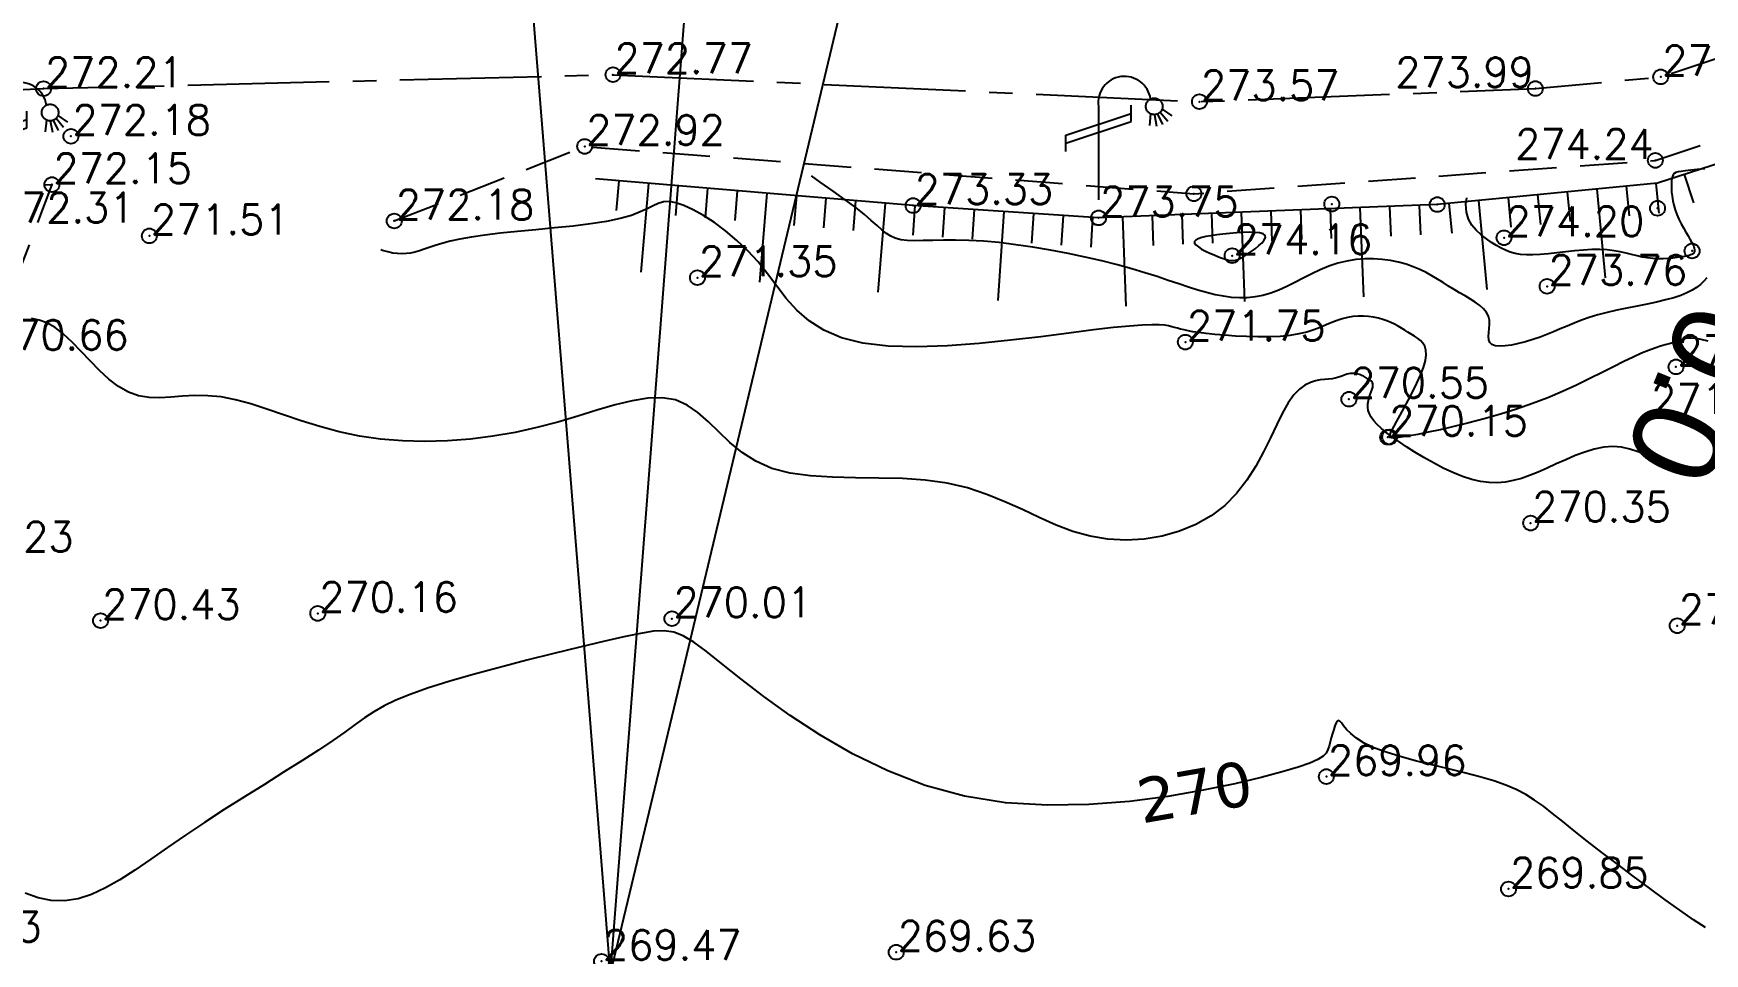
# Model space of a CAD drawing. Header units: millimetres. Extents: x 524954 to 526204, y 9523489 to 9524010.
# Drawn here: x 525125.6 to 525181.8, y 9523692.5 to 9523723.5 of the extents above; entities that cross this region are included whole.
import ezdxf
from ezdxf.enums import TextEntityAlignment as Align

# ---------------------------------------------------------------- set-up
doc = ezdxf.new("R2010")
doc.units = ezdxf.units.MM
doc.header["$PDMODE"] = 32
doc.header["$PDSIZE"] = 0.5
doc.linetypes.add('AXES2', pattern=[28.575, 19.05, -3.175, 3.175, -3.175])
doc.linetypes.add('CACHE2', pattern=[4.7625, 3.175, -1.5875])
for name, color, linetype in [('Axe_Piste', 3, 'AXES2'), ('Borde_Piste', 7, 'CACHE2'), ('CN_01_00', 3, 'Continuous'), ('CN_02_00', 4, 'Continuous'), ('CN_10_00', 1, 'Continuous'), ('Cotation Courbes de niveau', 7, 'Continuous'), ('Haut_Talus', 30, 'Continuous'), ('Route - Axe Route de la corniche 1 - Textes - Arcs', 5, 'Continuous'), ('Route - Route de la corniche de Brazzaville - Textes - Tabulations', 1, 'Continuous'), ('Réseau_Electrique', 1, 'CACHE2'), ('Talus', 2, 'Continuous'), ('TopoAlt', 3, 'Continuous'), ('TOPOJIS', 7, 'Continuous')]:
    doc.layers.add(name, color=color, linetype=linetype)
doc.styles.add('Affichages route', font='arial.ttf', dxfattribs={"height": 0.5})
doc.styles.add('Simplex 1.0', font='Simplex.shx', dxfattribs={"width": 0.99, "height": 1})
doc.styles.add('Verdana 1.0', font='verdana.ttf', dxfattribs={"width": 0.99, "height": 1})

# ---------------------------------------------------------------- blocks, each defined once
blk = doc.blocks.new('TCPOINT M')
at = {"color": 0}
blk.add_point((0, 0), dxfattribs=at)
at = {"layer": 'TopoAlt', "style": 'Simplex 1.0', "width": 0.99}
blk.add_attdef('ALT', (0.15, 0.15), '', height=1, dxfattribs=at)
blk = doc.blocks.new('l014')
at = {"color": 0}
blk.add_line((0, 3.777478), (0, 0.25), dxfattribs=at)
for points in [[(-1.096503, 2.511196), (-1.096503, 2.78678), (1.096503, 3.515838), (1.096503, 3.791422)], [(-1.096503, 2.235612), (-1.096503, 2.511196), (1.096503, 3.240254), (1.096503, 3.515838)], [(1.751571, 3.499221), (1.711147, 3.102434)], [(1.881771, 3.470574), (1.952051, 3.086485)], [(1.982361, 3.491933), (2.1506, 3.141531)], [(2.076053, 3.555828), (2.327604, 3.258737)], [(2.13811, 3.655671), (2.462092, 3.43139)]]:
    blk.add_lwpolyline(points, dxfattribs=at)
for centre, radius in [((1.875, 3.75), 0.279508), ((0, 0), 0.25)]:
    blk.add_circle(centre, radius, dxfattribs=at)
blk.add_arc((0.875, 3.875), 0.883883, 8.130102, 188.130102, dxfattribs=at)

msp = doc.modelspace()

# ---------------------------------------------------------------- linework, layer by layer
at = {"layer": 'Axe_Piste', "ltscale": 0.25, "flags": 128}
msp.add_lwpolyline([(525066.696, 9523724.397), (525085.951, 9523722.773), (525106.549, 9523720.679), (525125.937, 9523721.609), (525145.104, 9523722.079), (525164.844, 9523721.17), (525176.151, 9523721.612), (525180.37, 9523722.005), (525195.763, 9523727.11), (525207.279, 9523734.847)], dxfattribs=at)
at = {"layer": 'Borde_Piste', "ltscale": 0.5, "flags": 128}
for points in [[(525180.187, 9523719.196), (525189.389, 9523722.258), (525194.862, 9523724.003)], [(525066.653, 9523721.088), (525085.107, 9523719.34), (525106.444, 9523717.48), (525126.219, 9523718.382), (525126.219, 9523718.382), (525124.084, 9523712.777), (525115.285, 9523704.909)], [(525137.742, 9523717.159), (525144.153, 9523719.665), (525164.657, 9523718.075), (525180.187, 9523719.196)]]:
    msp.add_lwpolyline(points, dxfattribs=at)
at = {"layer": 'CN_01_00', "flags": 128}
for points, elevation in [([(525181.921, 9523715.251), (525181.823, 9523715.134), (525181.71, 9523715.024), (525181.58, 9523714.922), (525181.429, 9523714.826), (525181.252, 9523714.737), (525181.046, 9523714.653), (525180.808, 9523714.575), (525180.534, 9523714.501), (525180.232, 9523714.431), (525179.909, 9523714.362), (525179.572, 9523714.294), (525179.231, 9523714.225), (525178.892, 9523714.154), (525178.563, 9523714.078), (525178.253, 9523713.998), (525177.966, 9523713.911), (525177.702, 9523713.819), (525177.454, 9523713.724), (525177.218, 9523713.626), (525176.991, 9523713.529), (525176.766, 9523713.433), (525176.539, 9523713.339), (525176.307, 9523713.251), (525176.065, 9523713.168), (525175.82, 9523713.095), (525175.579, 9523713.033), (525175.349, 9523712.986), (525175.137, 9523712.957), (525174.95, 9523712.948), (525174.797, 9523712.963), (525174.683, 9523713.003), (525174.614, 9523713.072), (525174.582, 9523713.165), (525174.576, 9523713.277), (525174.586, 9523713.403), (525174.601, 9523713.539), (525174.61, 9523713.681), (525174.604, 9523713.822), (525174.571, 9523713.958), (525174.503, 9523714.085), (525174.404, 9523714.205), (525174.277, 9523714.319), (525174.129, 9523714.428), (525173.963, 9523714.534), (525173.785, 9523714.64), (525173.601, 9523714.746), (525173.415, 9523714.856), (525173.23, 9523714.969), (525173.046, 9523715.084), (525172.86, 9523715.2), (525172.67, 9523715.313), (525172.471, 9523715.422), (525172.263, 9523715.524), (525172.041, 9523715.618), (525171.804, 9523715.701), (525171.549, 9523715.771), (525171.28, 9523715.826), (525170.997, 9523715.864), (525170.705, 9523715.883), (525170.407, 9523715.882), (525170.104, 9523715.859), (525169.801, 9523715.811), (525169.5, 9523715.737), (525169.203, 9523715.637), (525168.91, 9523715.515), (525168.623, 9523715.379), (525168.339, 9523715.236), (525168.06, 9523715.093), (525167.784, 9523714.956), (525167.513, 9523714.833), (525167.245, 9523714.73), (525166.98, 9523714.654), (525166.717, 9523714.602), (525166.454, 9523714.575), (525166.189, 9523714.571), (525165.922, 9523714.588), (525165.649, 9523714.624), (525165.37, 9523714.678), (525165.083, 9523714.749), (525164.786, 9523714.835), (525164.475, 9523714.933), (525164.146, 9523715.043), (525163.794, 9523715.161), (525163.416, 9523715.286), (525163.007, 9523715.415), (525162.564, 9523715.548), (525162.081, 9523715.681), (525161.557, 9523715.813), (525161, 9523715.941), (525160.421, 9523716.062), (525159.831, 9523716.174), (525159.241, 9523716.275), (525158.66, 9523716.36), (525158.1, 9523716.429), (525157.572, 9523716.477), (525157.084, 9523716.504), (525156.638, 9523716.515), (525156.232, 9523716.513), (525155.866, 9523716.506), (525155.54, 9523716.499), (525155.252, 9523716.496), (525155.001, 9523716.505), (525154.788, 9523716.529), (525154.608, 9523716.575), (525154.452, 9523716.644), (525154.306, 9523716.737), (525154.158, 9523716.856), (525153.993, 9523717.001), (525153.8, 9523717.175), (525153.565, 9523717.377), (525153.275, 9523717.61), (525152.922, 9523717.873), (525152.519, 9523718.161), (525152.082, 9523718.468), (525151.788, 9523718.676)], 273), ([(525181.993, 9523708.679), (525181.671, 9523708.706), (525181.352, 9523708.753), (525181.041, 9523708.823), (525180.743, 9523708.92), (525180.454, 9523709.035), (525180.172, 9523709.16), (525179.894, 9523709.283), (525179.616, 9523709.396), (525179.336, 9523709.489), (525179.05, 9523709.551), (525178.755, 9523709.574), (525178.45, 9523709.55), (525178.135, 9523709.486), (525177.815, 9523709.388), (525177.493, 9523709.267), (525177.171, 9523709.13), (525176.854, 9523708.985), (525176.544, 9523708.843), (525176.244, 9523708.71), (525175.957, 9523708.594), (525175.68, 9523708.498), (525175.408, 9523708.425), (525175.14, 9523708.376), (525174.869, 9523708.353), (525174.593, 9523708.359), (525174.309, 9523708.396), (525174.011, 9523708.465), (525173.698, 9523708.567), (525173.375, 9523708.697), (525173.047, 9523708.85), (525172.721, 9523709.019), (525172.402, 9523709.199), (525172.097, 9523709.383), (525171.813, 9523709.565), (525171.554, 9523709.739), (525171.325, 9523709.9), (525171.128, 9523710.049), (525170.96, 9523710.188), (525170.821, 9523710.318), (525170.71, 9523710.441), (525170.624, 9523710.559), (525170.564, 9523710.674), (525170.527, 9523710.787), (525170.513, 9523710.9), (525170.517, 9523711.012), (525170.534, 9523711.12), (525170.561, 9523711.225), (525170.593, 9523711.323), (525170.626, 9523711.414), (525170.655, 9523711.496), (525170.675, 9523711.567), (525170.683, 9523711.627), (525170.681, 9523711.676), (525170.669, 9523711.717), (525170.649, 9523711.75), (525170.623, 9523711.777), (525170.593, 9523711.801), (525170.56, 9523711.822), (525170.526, 9523711.842), (525170.492, 9523711.863), (525170.458, 9523711.884), (525170.424, 9523711.905), (525170.389, 9523711.926), (525170.353, 9523711.946), (525170.314, 9523711.965), (525170.274, 9523711.982), (525170.23, 9523711.998), (525170.183, 9523712.01), (525170.134, 9523712.02), (525170.082, 9523712.027), (525170.028, 9523712.031), (525169.974, 9523712.031), (525169.918, 9523712.026), (525169.862, 9523712.018), (525169.807, 9523712.004), (525169.752, 9523711.986), (525169.696, 9523711.964), (525169.635, 9523711.939), (525169.569, 9523711.914), (525169.494, 9523711.89), (525169.407, 9523711.867), (525169.308, 9523711.848), (525169.192, 9523711.834), (525169.059, 9523711.825), (525168.911, 9523711.811), (525168.749, 9523711.782), (525168.577, 9523711.728), (525168.397, 9523711.638), (525168.211, 9523711.501), (525168.021, 9523711.306), (525167.832, 9523711.043), (525167.642, 9523710.707), (525167.446, 9523710.308), (525167.237, 9523709.866), (525167.005, 9523709.396), (525166.743, 9523708.916), (525166.442, 9523708.444), (525166.096, 9523707.997), (525165.695, 9523707.592), (525165.236, 9523707.243), (525164.725, 9523706.954), (525164.172, 9523706.727), (525163.589, 9523706.563), (525162.987, 9523706.462), (525162.375, 9523706.426), (525161.764, 9523706.457), (525161.164, 9523706.555), (525160.584, 9523706.719), (525160.017, 9523706.933), (525159.453, 9523707.183), (525158.883, 9523707.449), (525158.297, 9523707.715), (525157.687, 9523707.964), (525157.042, 9523708.178), (525156.354, 9523708.341), (525155.617, 9523708.441), (525154.844, 9523708.492), (525154.053, 9523708.512), (525153.262, 9523708.522), (525152.488, 9523708.54), (525151.75, 9523708.586), (525151.064, 9523708.679), (525150.448, 9523708.838), (525149.914, 9523709.076), (525149.451, 9523709.375), (525149.042, 9523709.713), (525148.669, 9523710.065), (525148.316, 9523710.407), (525147.966, 9523710.715), (525147.601, 9523710.967), (525147.205, 9523711.138), (525146.763, 9523711.211), (525146.275, 9523711.196), (525145.745, 9523711.11), (525145.174, 9523710.97), (525144.566, 9523710.793), (525143.923, 9523710.596), (525143.248, 9523710.395), (525142.544, 9523710.207), (525141.814, 9523710.047), (525141.065, 9523709.919), (525140.304, 9523709.825), (525139.538, 9523709.766), (525138.775, 9523709.745), (525138.021, 9523709.763), (525137.283, 9523709.822), (525136.57, 9523709.923), (525135.887, 9523710.067), (525135.234, 9523710.242), (525134.61, 9523710.436), (525134.016, 9523710.636), (525133.451, 9523710.83), (525132.914, 9523711.003), (525132.404, 9523711.144), (525131.921, 9523711.24), (525131.464, 9523711.282), (525131.031, 9523711.284), (525130.62, 9523711.261), (525130.227, 9523711.232), (525129.851, 9523711.214), (525129.489, 9523711.224), (525129.139, 9523711.279), (525128.798, 9523711.396), (525128.464, 9523711.587), (525128.138, 9523711.839), (525127.819, 9523712.133), (525127.506, 9523712.45), (525127.201, 9523712.771), (525126.903, 9523713.079), (525126.612, 9523713.353), (525126.328, 9523713.575), (525126.052, 9523713.731), (525125.787, 9523713.827), (525125.534, 9523713.873)], 271)]:
    msp.add_lwpolyline(points, dxfattribs=dict(at, elevation=elevation))
at = {"layer": 'CN_02_00', "flags": 128}
for points, elevation in [([(525181.858, 9523718.911), (525181.601, 9523718.885), (525181.379, 9523718.863), (525181.199, 9523718.844), (525181.059, 9523718.827), (525180.952, 9523718.808), (525180.875, 9523718.785), (525180.821, 9523718.753), (525180.785, 9523718.712), (525180.763, 9523718.657), (525180.749, 9523718.585), (525180.738, 9523718.495), (525180.732, 9523718.389), (525180.731, 9523718.267), (525180.736, 9523718.134), (525180.75, 9523717.991), (525180.774, 9523717.841), (525180.808, 9523717.687), (525180.854, 9523717.53), (525180.913, 9523717.373), (525180.982, 9523717.218), (525181.058, 9523717.067), (525181.137, 9523716.923), (525181.215, 9523716.786), (525181.289, 9523716.661), (525181.355, 9523716.547), (525181.411, 9523716.448), (525181.453, 9523716.364), (525181.482, 9523716.295), (525181.5, 9523716.239), (525181.508, 9523716.194), (525181.51, 9523716.158), (525181.506, 9523716.129), (525181.498, 9523716.106), (525181.488, 9523716.087), (525181.477, 9523716.07), (525181.464, 9523716.055), (525181.444, 9523716.041), (525181.417, 9523716.027), (525181.378, 9523716.014), (525181.325, 9523715.999), (525181.255, 9523715.984), (525181.166, 9523715.967), (525181.055, 9523715.948), (525180.926, 9523715.929), (525180.78, 9523715.912), (525180.622, 9523715.898), (525180.454, 9523715.889), (525180.28, 9523715.888), (525180.102, 9523715.896), (525179.924, 9523715.915), (525179.748, 9523715.946), (525179.572, 9523715.986), (525179.392, 9523716.031), (525179.206, 9523716.078), (525179.009, 9523716.122), (525178.798, 9523716.159), (525178.571, 9523716.186), (525178.324, 9523716.199), (525178.055, 9523716.196), (525177.769, 9523716.178), (525177.472, 9523716.151), (525177.173, 9523716.118), (525176.876, 9523716.084), (525176.588, 9523716.052), (525176.317, 9523716.028), (525176.068, 9523716.015), (525175.847, 9523716.017), (525175.649, 9523716.033), (525175.471, 9523716.065), (525175.306, 9523716.112), (525175.149, 9523716.173), (525174.995, 9523716.248), (525174.839, 9523716.337), (525174.675, 9523716.44), (525174.502, 9523716.557), (525174.327, 9523716.691), (525174.161, 9523716.845), (525174.015, 9523717.022), (525173.9, 9523717.224), (525173.828, 9523717.455), (525173.809, 9523717.719), (525173.841, 9523717.938)], 274), ([(525181.969, 9523713.119), (525181.737, 9523713.176), (525181.547, 9523713.208), (525181.393, 9523713.218), (525181.266, 9523713.212), (525181.158, 9523713.192), (525181.063, 9523713.163), (525180.972, 9523713.129), (525180.877, 9523713.094), (525180.773, 9523713.062), (525180.653, 9523713.028), (525180.516, 9523712.99), (525180.358, 9523712.943), (525180.175, 9523712.883), (525179.963, 9523712.805), (525179.721, 9523712.707), (525179.443, 9523712.583), (525179.129, 9523712.431), (525178.778, 9523712.255), (525178.394, 9523712.061), (525177.979, 9523711.855), (525177.534, 9523711.641), (525177.063, 9523711.426), (525176.568, 9523711.215), (525176.051, 9523711.014), (525175.516, 9523710.828), (525174.973, 9523710.657), (525174.433, 9523710.502), (525173.909, 9523710.364), (525173.411, 9523710.243), (525172.952, 9523710.138), (525172.542, 9523710.051), (525172.194, 9523709.982), (525171.916, 9523709.931), (525171.702, 9523709.896), (525171.543, 9523709.873), (525171.43, 9523709.862), (525171.355, 9523709.86), (525171.309, 9523709.864), (525171.282, 9523709.872), (525171.265, 9523709.882), (525171.253, 9523709.892), (525171.246, 9523709.907), (525171.247, 9523709.932), (525171.259, 9523709.974), (525171.285, 9523710.039), (525171.33, 9523710.131), (525171.395, 9523710.257), (525171.485, 9523710.422), (525171.6, 9523710.63), (525171.734, 9523710.872), (525171.877, 9523711.138), (525172.023, 9523711.418), (525172.161, 9523711.701), (525172.285, 9523711.976), (525172.384, 9523712.234), (525172.45, 9523712.463), (525172.478, 9523712.655), (525172.469, 9523712.814), (525172.431, 9523712.944), (525172.367, 9523713.051), (525172.284, 9523713.14), (525172.187, 9523713.216), (525172.08, 9523713.284), (525171.97, 9523713.349), (525171.861, 9523713.416), (525171.752, 9523713.484), (525171.642, 9523713.552), (525171.529, 9523713.62), (525171.412, 9523713.684), (525171.288, 9523713.745), (525171.157, 9523713.8), (525171.017, 9523713.849), (525170.866, 9523713.891), (525170.707, 9523713.923), (525170.54, 9523713.946), (525170.367, 9523713.957), (525170.19, 9523713.957), (525170.011, 9523713.943), (525169.832, 9523713.914), (525169.653, 9523713.871), (525169.477, 9523713.811), (525169.298, 9523713.74), (525169.112, 9523713.661), (525168.913, 9523713.578), (525168.697, 9523713.497), (525168.458, 9523713.422), (525168.191, 9523713.357), (525167.891, 9523713.307), (525167.556, 9523713.275), (525167.193, 9523713.259), (525166.815, 9523713.257), (525166.432, 9523713.268), (525166.055, 9523713.287), (525165.695, 9523713.313), (525165.364, 9523713.343), (525165.072, 9523713.374), (525164.828, 9523713.405), (525164.627, 9523713.435), (525164.462, 9523713.464), (525164.325, 9523713.493), (525164.209, 9523713.521), (525164.106, 9523713.548), (525164.01, 9523713.576), (525163.912, 9523713.602), (525163.804, 9523713.628), (525163.669, 9523713.65), (525163.488, 9523713.664), (525163.245, 9523713.667), (525162.92, 9523713.655), (525162.495, 9523713.625), (525161.952, 9523713.572), (525161.274, 9523713.492), (525160.45, 9523713.387), (525159.509, 9523713.266), (525158.489, 9523713.145), (525157.427, 9523713.038), (525156.361, 9523712.96), (525155.328, 9523712.927), (525154.366, 9523712.952), (525153.512, 9523713.05), (525152.795, 9523713.232), (525152.201, 9523713.487), (525151.708, 9523713.802), (525151.295, 9523714.163), (525150.938, 9523714.555), (525150.617, 9523714.964), (525150.307, 9523715.377), (525149.987, 9523715.779), (525149.641, 9523716.157), (525149.274, 9523716.506), (525148.895, 9523716.823), (525148.516, 9523717.102), (525148.148, 9523717.341), (525147.802, 9523717.534), (525147.487, 9523717.679), (525147.215, 9523717.771), (525146.991, 9523717.809), (525146.802, 9523717.799), (525146.63, 9523717.75), (525146.454, 9523717.671), (525146.257, 9523717.572), (525146.02, 9523717.461), (525145.724, 9523717.347), (525145.351, 9523717.239), (525144.888, 9523717.144), (525144.352, 9523717.062), (525143.762, 9523716.989), (525143.141, 9523716.924), (525142.512, 9523716.864), (525141.895, 9523716.805), (525141.312, 9523716.747), (525140.786, 9523716.685), (525140.332, 9523716.618), (525139.947, 9523716.547), (525139.623, 9523716.475), (525139.349, 9523716.403), (525139.118, 9523716.333), (525138.92, 9523716.267), (525138.747, 9523716.207), (525138.59, 9523716.154), (525138.44, 9523716.112), (525138.294, 9523716.08), (525138.15, 9523716.06), (525138.004, 9523716.053), (525137.853, 9523716.059), (525137.696, 9523716.079), (525137.529, 9523716.115), (525137.349, 9523716.168), (525137.287, 9523716.19)], 272)]:
    msp.add_lwpolyline(points, dxfattribs=dict(at, elevation=elevation))
at = {"layer": 'CN_02_00', "elevation": 274, "flags": 128}
msp.add_lwpolyline([(525165.723, 9523715.869), (525165.817, 9523715.842), (525165.901, 9523715.826), (525165.978, 9523715.824), (525166.055, 9523715.836), (525166.136, 9523715.862), (525166.227, 9523715.905), (525166.333, 9523715.964), (525166.456, 9523716.04), (525166.589, 9523716.13), (525166.723, 9523716.227), (525166.847, 9523716.328), (525166.951, 9523716.428), (525167.027, 9523716.522), (525167.064, 9523716.606), (525167.052, 9523716.675), (525166.985, 9523716.725), (525166.868, 9523716.758), (525166.711, 9523716.775), (525166.522, 9523716.78), (525166.312, 9523716.774), (525166.087, 9523716.76), (525165.859, 9523716.74), (525165.636, 9523716.716), (525165.426, 9523716.69), (525165.233, 9523716.662), (525165.063, 9523716.632), (525164.919, 9523716.597), (525164.804, 9523716.559), (525164.724, 9523716.516), (525164.682, 9523716.467), (525164.682, 9523716.412), (525164.725, 9523716.351), (525164.807, 9523716.284), (525164.917, 9523716.215), (525165.048, 9523716.146), (525165.192, 9523716.079), (525165.339, 9523716.015), (525165.482, 9523715.957), (525165.612, 9523715.908), (525165.723, 9523715.869)], close=True, dxfattribs=at)
at = {"layer": 'CN_10_00', "elevation": 270, "flags": 128}
msp.add_lwpolyline([(525181.878, 9523693.392), (525181.474, 9523693.658), (525181.017, 9523693.974), (525180.517, 9523694.331), (525179.989, 9523694.715), (525179.448, 9523695.117), (525178.91, 9523695.523), (525178.389, 9523695.922), (525177.9, 9523696.302), (525177.458, 9523696.651), (525177.072, 9523696.961), (525176.733, 9523697.232), (525176.423, 9523697.471), (525176.127, 9523697.681), (525175.827, 9523697.867), (525175.509, 9523698.034), (525175.156, 9523698.187), (525174.751, 9523698.33), (525174.284, 9523698.468), (525173.769, 9523698.603), (525173.224, 9523698.736), (525172.669, 9523698.869), (525172.121, 9523699.005), (525171.601, 9523699.144), (525171.127, 9523699.288), (525170.718, 9523699.44), (525170.388, 9523699.599), (525170.132, 9523699.759), (525169.938, 9523699.915), (525169.796, 9523700.058), (525169.695, 9523700.181), (525169.625, 9523700.278), (525169.574, 9523700.34), (525169.533, 9523700.362), (525169.491, 9523700.339), (525169.448, 9523700.275), (525169.405, 9523700.18), (525169.362, 9523700.06), (525169.32, 9523699.924), (525169.279, 9523699.78), (525169.241, 9523699.636), (525169.206, 9523699.5), (525169.169, 9523699.377), (525169.112, 9523699.264), (525169.008, 9523699.154), (525168.833, 9523699.042), (525168.562, 9523698.921), (525168.17, 9523698.785), (525167.633, 9523698.628), (525166.924, 9523698.445), (525166.03, 9523698.233), (525164.971, 9523698.012), (525163.78, 9523697.805), (525162.488, 9523697.636), (525161.126, 9523697.528), (525159.727, 9523697.506), (525158.321, 9523697.593), (525156.94, 9523697.811), (525155.613, 9523698.177), (525154.352, 9523698.665), (525153.168, 9523699.242), (525152.071, 9523699.873), (525151.071, 9523700.527), (525150.178, 9523701.167), (525149.403, 9523701.762), (525148.755, 9523702.277), (525148.238, 9523702.686), (525147.822, 9523702.991), (525147.472, 9523703.201), (525147.154, 9523703.326), (525146.83, 9523703.376), (525146.467, 9523703.36), (525146.027, 9523703.288), (525145.475, 9523703.168), (525144.789, 9523703.01), (525143.991, 9523702.822), (525143.117, 9523702.61), (525142.203, 9523702.382), (525141.285, 9523702.145), (525140.398, 9523701.904), (525139.579, 9523701.669), (525138.863, 9523701.445), (525138.274, 9523701.237), (525137.796, 9523701.041), (525137.401, 9523700.848), (525137.06, 9523700.652), (525136.744, 9523700.445), (525136.427, 9523700.219), (525136.079, 9523699.968), (525135.672, 9523699.683), (525135.187, 9523699.359), (525134.63, 9523699.002), (525134.019, 9523698.617), (525133.37, 9523698.21), (525132.699, 9523697.789), (525132.022, 9523697.36), (525131.355, 9523696.928), (525130.714, 9523696.501), (525130.112, 9523696.086), (525129.547, 9523695.691), (525129.015, 9523695.327), (525128.509, 9523695.003), (525128.024, 9523694.727), (525127.556, 9523694.511), (525127.099, 9523694.363), (525126.647, 9523694.293), (525126.198, 9523694.308), (525125.754, 9523694.399), (525125.318, 9523694.555)], dxfattribs=at)
at = {"layer": 'Haut_Talus', "flags": 128}
msp.add_lwpolyline([(525193.526, 9523722.728), (525185.053, 9523719.98), (525180.263, 9523718.425), (525172.848, 9523717.711), (525161.448, 9523717.262), (525155.208, 9523717.678), (525144.517, 9523718.572)], dxfattribs=at)
at = {"layer": 'Route - Axe Route de la corniche 1 - Textes - Arcs'}
for p, q in [((525138.579, 9523771.583), (525144.209, 9523701.809)), ((525151.17, 9523771.605), (525145.783, 9523701.812)), ((525163.608, 9523769.651), (525147.338, 9523701.568)), ((525144.209, 9523701.809), (525145.013, 9523691.842)), ((525145.783, 9523701.812), (525145.013, 9523691.842)), ((525147.338, 9523701.568), (525145.013, 9523691.842))]:
    msp.add_line(p, q, dxfattribs=at)
at = {"layer": 'Talus'}
for p, q in [((525181.161, 9523718.717), (525181.469, 9523717.765)), ((525145.298, 9523718.507), (525145.215, 9523717.511)), ((525146.295, 9523718.424), (525146.045, 9523715.434)), ((525147.291, 9523718.34), (525147.208, 9523717.344)), ((525148.288, 9523718.257), (525148.204, 9523717.26)), ((525149.284, 9523718.173), (525149.201, 9523717.177)), ((525177.221, 9523718.132), (525177.317, 9523717.137)), ((525178.216, 9523718.228), (525178.504, 9523715.242)), ((525179.212, 9523718.324), (525179.307, 9523717.328)), ((525180.207, 9523718.42), (525180.303, 9523717.424)), ((525150.281, 9523718.09), (525150.031, 9523715.1)), ((525151.277, 9523718.007), (525151.194, 9523717.01)), ((525152.274, 9523717.923), (525152.191, 9523716.927)), ((525153.27, 9523717.84), (525153.187, 9523716.843)), ((525154.267, 9523717.756), (525154.017, 9523714.767)), ((525155.264, 9523717.674), (525155.197, 9523716.676)), ((525156.261, 9523717.607), (525156.195, 9523716.61)), ((525169.244, 9523717.569), (525169.283, 9523716.57)), ((525170.243, 9523717.608), (525170.361, 9523714.611)), ((525171.242, 9523717.648), (525171.282, 9523716.649)), ((525172.241, 9523717.687), (525172.281, 9523716.688)), ((525173.239, 9523717.749), (525173.335, 9523716.753)), ((525174.235, 9523717.845), (525174.522, 9523714.859)), ((525175.23, 9523717.941), (525175.326, 9523716.945)), ((525176.225, 9523718.036), (525176.321, 9523717.041)), ((525157.259, 9523717.541), (525157.193, 9523716.543)), ((525158.257, 9523717.474), (525158.057, 9523714.481)), ((525159.255, 9523717.408), (525159.188, 9523716.41)), ((525160.253, 9523717.341), (525160.186, 9523716.343)), ((525161.25, 9523717.275), (525161.184, 9523716.277)), ((525162.249, 9523717.293), (525162.367, 9523714.296)), ((525163.248, 9523717.333), (525163.288, 9523716.333)), ((525164.248, 9523717.372), (525164.287, 9523716.373)), ((525165.247, 9523717.411), (525165.286, 9523716.412)), ((525166.246, 9523717.451), (525166.364, 9523714.453)), ((525167.245, 9523717.49), (525167.285, 9523716.491)), ((525168.245, 9523717.53), (525168.284, 9523716.53))]:
    msp.add_line(p, q, dxfattribs=at)

# ---------------------------------------------------------------- block references
at = {"layer": 'Réseau_Electrique'}
for p in [(525124.284, 9523717.055), (525161.448, 9523717.262)]:
    msp.add_blockref('l014', p, dxfattribs=at)
at = {"layer": 'TOPOJIS'}
ref = msp.add_blockref('TCPOINT M', (525125.937, 9523721.609, 272.21), dxfattribs=at)
ref.add_attrib('ALT', '272.21', (525125.987, 9523721.659, 272.21), dxfattribs={"layer": 'TopoAlt', "height": 1, "style": 'Simplex 1.0', "width": 0.99})
ref = msp.add_blockref('TCPOINT M', (525145.104, 9523722.079, 272.77), dxfattribs=at)
ref.add_attrib('ALT', '272.77', (525145.154, 9523722.129, 272.77), dxfattribs={"layer": 'TopoAlt', "height": 1, "style": 'Simplex 1.0', "width": 0.99})
ref = msp.add_blockref('TCPOINT M', (525176.151, 9523721.612, 273.99), dxfattribs=at)
ref.add_attrib('ALT', '273.99', dxfattribs={"layer": 'TopoAlt', "height": 1, "style": 'Simplex 1.0', "width": 0.99}).set_placement((525176.101, 9523721.662, 273.99), align=Align.RIGHT)
ref = msp.add_blockref('TCPOINT M', (525180.37, 9523722.005, 274.17), dxfattribs=at)
ref.add_attrib('ALT', '274.17', (525180.42, 9523722.055, 274.17), dxfattribs={"layer": 'TopoAlt', "height": 1, "style": 'Simplex 1.0', "width": 0.99})
ref = msp.add_blockref('TCPOINT M', (525164.844, 9523721.17, 273.57), dxfattribs=at)
ref.add_attrib('ALT', '273.57', (525164.894, 9523721.22, 273.57), dxfattribs={"layer": 'TopoAlt', "height": 1, "style": 'Simplex 1.0', "width": 0.99})
ref = msp.add_blockref('TCPOINT M', (525126.86, 9523720.006, 272.18), dxfattribs=at)
ref.add_attrib('ALT', '272.18', (525126.91, 9523720.056, 272.18), dxfattribs={"layer": 'TopoAlt', "height": 1, "style": 'Simplex 1.0', "width": 0.99})
ref = msp.add_blockref('TCPOINT M', (525144.153, 9523719.665, 272.92), dxfattribs=at)
ref.add_attrib('ALT', '272.92', (525144.203, 9523719.715, 272.92), dxfattribs={"layer": 'TopoAlt', "height": 1, "style": 'Simplex 1.0', "width": 0.99})
ref = msp.add_blockref('TCPOINT M', (525180.187, 9523719.196, 274.24), dxfattribs=at)
ref.add_attrib('ALT', '274.24', dxfattribs={"layer": 'TopoAlt', "height": 1, "style": 'Simplex 1.0', "width": 0.99}).set_placement((525180.137, 9523719.246, 274.24), align=Align.RIGHT)
ref = msp.add_blockref('TCPOINT M', (525126.219, 9523718.382, 272.15), dxfattribs=at)
ref.add_attrib('ALT', '272.15', (525126.269, 9523718.432, 272.15), dxfattribs={"layer": 'TopoAlt', "height": 1, "style": 'Simplex 1.0', "width": 0.99})
ref = msp.add_blockref('TCPOINT M', (525155.208, 9523717.678, 273.33), dxfattribs=at)
ref.add_attrib('ALT', '273.33', (525155.258, 9523717.728, 273.33), dxfattribs={"layer": 'TopoAlt', "height": 1, "style": 'Simplex 1.0', "width": 0.99})
ref = msp.add_blockref('TCPOINT M', (525137.742, 9523717.159, 272.18), dxfattribs=at)
ref.add_attrib('ALT', '272.18', (525137.792, 9523717.209, 272.18), dxfattribs={"layer": 'TopoAlt', "height": 1, "style": 'Simplex 1.0', "width": 0.99})
ref = msp.add_blockref('TCPOINT M', (525161.448, 9523717.262, 273.75), dxfattribs=at)
ref.add_attrib('ALT', '273.75', (525161.498, 9523717.312, 273.75), dxfattribs={"layer": 'TopoAlt', "height": 1, "style": 'Simplex 1.0', "width": 0.99})
for p in [(525164.657, 9523718.075, 273.71), (525169.299, 9523717.726, 273.85), (525172.848, 9523717.711, 273.98), (525180.263, 9523717.586, 274.2), (525181.426, 9523716.151, 274.11), (525171.248, 9523709.89, 272.06)]:
    msp.add_blockref('TCPOINT M', p, dxfattribs=at)
ref = msp.add_blockref('TCPOINT M', (525124.284, 9523717.055, 272.31), dxfattribs=at)
ref.add_attrib('ALT', '272.31', (525124.334, 9523717.105, 272.31), dxfattribs={"layer": 'TopoAlt', "height": 1, "style": 'Simplex 1.0', "width": 0.99})
ref = msp.add_blockref('TCPOINT M', (525129.5, 9523716.658, 271.51), dxfattribs=at)
ref.add_attrib('ALT', '271.51', (525129.55, 9523716.708, 271.51), dxfattribs={"layer": 'TopoAlt', "height": 1, "style": 'Simplex 1.0', "width": 0.99})
ref = msp.add_blockref('TCPOINT M', (525175.097, 9523716.593, 274.2), dxfattribs=at)
ref.add_attrib('ALT', '274.20', (525175.147, 9523716.643, 274.2), dxfattribs={"layer": 'TopoAlt', "height": 1, "style": 'Simplex 1.0', "width": 0.99})
ref = msp.add_blockref('TCPOINT M', (525165.945, 9523715.99, 274.16), dxfattribs=at)
ref.add_attrib('ALT', '274.16', (525165.995, 9523716.04, 274.16), dxfattribs={"layer": 'TopoAlt', "height": 1, "style": 'Simplex 1.0', "width": 0.99})
ref = msp.add_blockref('TCPOINT M', (525147.947, 9523715.25, 271.35), dxfattribs=at)
ref.add_attrib('ALT', '271.35', (525147.997, 9523715.3, 271.35), dxfattribs={"layer": 'TopoAlt', "height": 1, "style": 'Simplex 1.0', "width": 0.99})
ref = msp.add_blockref('TCPOINT M', (525176.546, 9523714.96, 273.76), dxfattribs=at)
ref.add_attrib('ALT', '273.76', (525176.596, 9523715.01, 273.76), dxfattribs={"layer": 'TopoAlt', "height": 1, "style": 'Simplex 1.0', "width": 0.99})
ref = msp.add_blockref('TCPOINT M', (525124.084, 9523712.777, 270.66), dxfattribs=at)
ref.add_attrib('ALT', '270.66', (525124.134, 9523712.827, 270.66), dxfattribs={"layer": 'TopoAlt', "height": 1, "style": 'Simplex 1.0', "width": 0.99})
ref = msp.add_blockref('TCPOINT M', (525164.37, 9523713.083, 271.75), dxfattribs=at)
ref.add_attrib('ALT', '271.75', (525164.42, 9523713.133, 271.75), dxfattribs={"layer": 'TopoAlt', "height": 1, "style": 'Simplex 1.0', "width": 0.99})
ref = msp.add_blockref('TCPOINT M', (525180.884, 9523712.252, 271.45), dxfattribs=at)
ref.add_attrib('ALT', '271.45', (525180.934, 9523712.302, 271.45), dxfattribs={"layer": 'TopoAlt', "height": 1, "style": 'Simplex 1.0', "width": 0.99})
ref = msp.add_blockref('TCPOINT M', (525169.876, 9523711.164, 270.55), dxfattribs=at)
ref.add_attrib('ALT', '270.55', (525169.926, 9523711.214, 270.55), dxfattribs={"layer": 'TopoAlt', "height": 1, "style": 'Simplex 1.0', "width": 0.99})
ref = msp.add_blockref('TCPOINT M', (525184.764, 9523710.619, 271.31), dxfattribs=at)
ref.add_attrib('ALT', '271.31', dxfattribs={"layer": 'TopoAlt', "height": 1, "style": 'Simplex 1.0', "width": 0.99}).set_placement((525184.714, 9523710.669, 271.31), align=Align.RIGHT)
ref = msp.add_blockref('TCPOINT M', (525171.182, 9523709.885, 270.15), dxfattribs=at)
ref.add_attrib('ALT', '270.15', (525171.232, 9523709.935, 270.15), dxfattribs={"layer": 'TopoAlt', "height": 1, "style": 'Simplex 1.0', "width": 0.99})
ref = msp.add_blockref('TCPOINT M', (525175.992, 9523706.997, 270.35), dxfattribs=at)
ref.add_attrib('ALT', '270.35', (525176.042, 9523707.047, 270.35), dxfattribs={"layer": 'TopoAlt', "height": 1, "style": 'Simplex 1.0', "width": 0.99})
ref = msp.add_blockref('TCPOINT M', (525122.234, 9523705.989, 270.23), dxfattribs=at)
ref.add_attrib('ALT', '270.23', (525122.284, 9523706.039, 270.23), dxfattribs={"layer": 'TopoAlt', "height": 1, "style": 'Simplex 1.0', "width": 0.99})
ref = msp.add_blockref('TCPOINT M', (525127.857, 9523703.717, 270.43), dxfattribs=at)
ref.add_attrib('ALT', '270.43', (525127.907, 9523703.767, 270.43), dxfattribs={"layer": 'TopoAlt', "height": 1, "style": 'Simplex 1.0', "width": 0.99})
ref = msp.add_blockref('TCPOINT M', (525135.168, 9523703.959, 270.16), dxfattribs=at)
ref.add_attrib('ALT', '270.16', (525135.218, 9523704.009, 270.16), dxfattribs={"layer": 'TopoAlt', "height": 1, "style": 'Simplex 1.0', "width": 0.99})
ref = msp.add_blockref('TCPOINT M', (525147.089, 9523703.782, 270.01), dxfattribs=at)
ref.add_attrib('ALT', '270.01', (525147.139, 9523703.832, 270.01), dxfattribs={"layer": 'TopoAlt', "height": 1, "style": 'Simplex 1.0', "width": 0.99})
ref = msp.add_blockref('TCPOINT M', (525180.926, 9523703.545, 270.4), dxfattribs=at)
ref.add_attrib('ALT', '270.40', (525180.976, 9523703.595, 270.4), dxfattribs={"layer": 'TopoAlt', "height": 1, "style": 'Simplex 1.0', "width": 0.99})
ref = msp.add_blockref('TCPOINT M', (525169.116, 9523698.471, 269.96), dxfattribs=at)
ref.add_attrib('ALT', '269.96', (525169.166, 9523698.521, 269.96), dxfattribs={"layer": 'TopoAlt', "height": 1, "style": 'Simplex 1.0', "width": 0.99})
ref = msp.add_blockref('TCPOINT M', (525175.248, 9523694.691, 269.85), dxfattribs=at)
ref.add_attrib('ALT', '269.85', (525175.298, 9523694.741, 269.85), dxfattribs={"layer": 'TopoAlt', "height": 1, "style": 'Simplex 1.0', "width": 0.99})
ref = msp.add_blockref('TCPOINT M', (525121.16, 9523692.869, 269.83), dxfattribs=at)
ref.add_attrib('ALT', '269.83', (525121.21, 9523692.919, 269.83), dxfattribs={"layer": 'TopoAlt', "height": 1, "style": 'Simplex 1.0', "width": 0.99})
ref = msp.add_blockref('TCPOINT M', (525154.637, 9523692.565, 269.63), dxfattribs=at)
ref.add_attrib('ALT', '269.63', (525154.687, 9523692.615, 269.63), dxfattribs={"layer": 'TopoAlt', "height": 1, "style": 'Simplex 1.0', "width": 0.99})
ref = msp.add_blockref('TCPOINT M', (525144.719, 9523692.259, 269.47), dxfattribs=at)
ref.add_attrib('ALT', '269.47', (525144.769, 9523692.309, 269.47), dxfattribs={"layer": 'TopoAlt', "height": 1, "style": 'Simplex 1.0', "width": 0.99})

# ---------------------------------------------------------------- texts
at = {"layer": 'Cotation Courbes de niveau', "style": 'Verdana 1.0', "width": 0.99}
msp.add_text('270', height=1.5, rotation=9.855, dxfattribs=at).set_placement((525164.686, 9523697.962, 270), align=Align.MIDDLE_CENTER)
at = {"layer": 'Route - Route de la corniche de Brazzaville - Textes - Tabulations', "style": 'Affichages route'}
msp.add_text('0.0', height=3, rotation=247.8534, dxfattribs=at).set_placement((525182.689, 9523714.021), align=Align.MIDDLE_LEFT)

doc.saveas('drawing.dxf')
